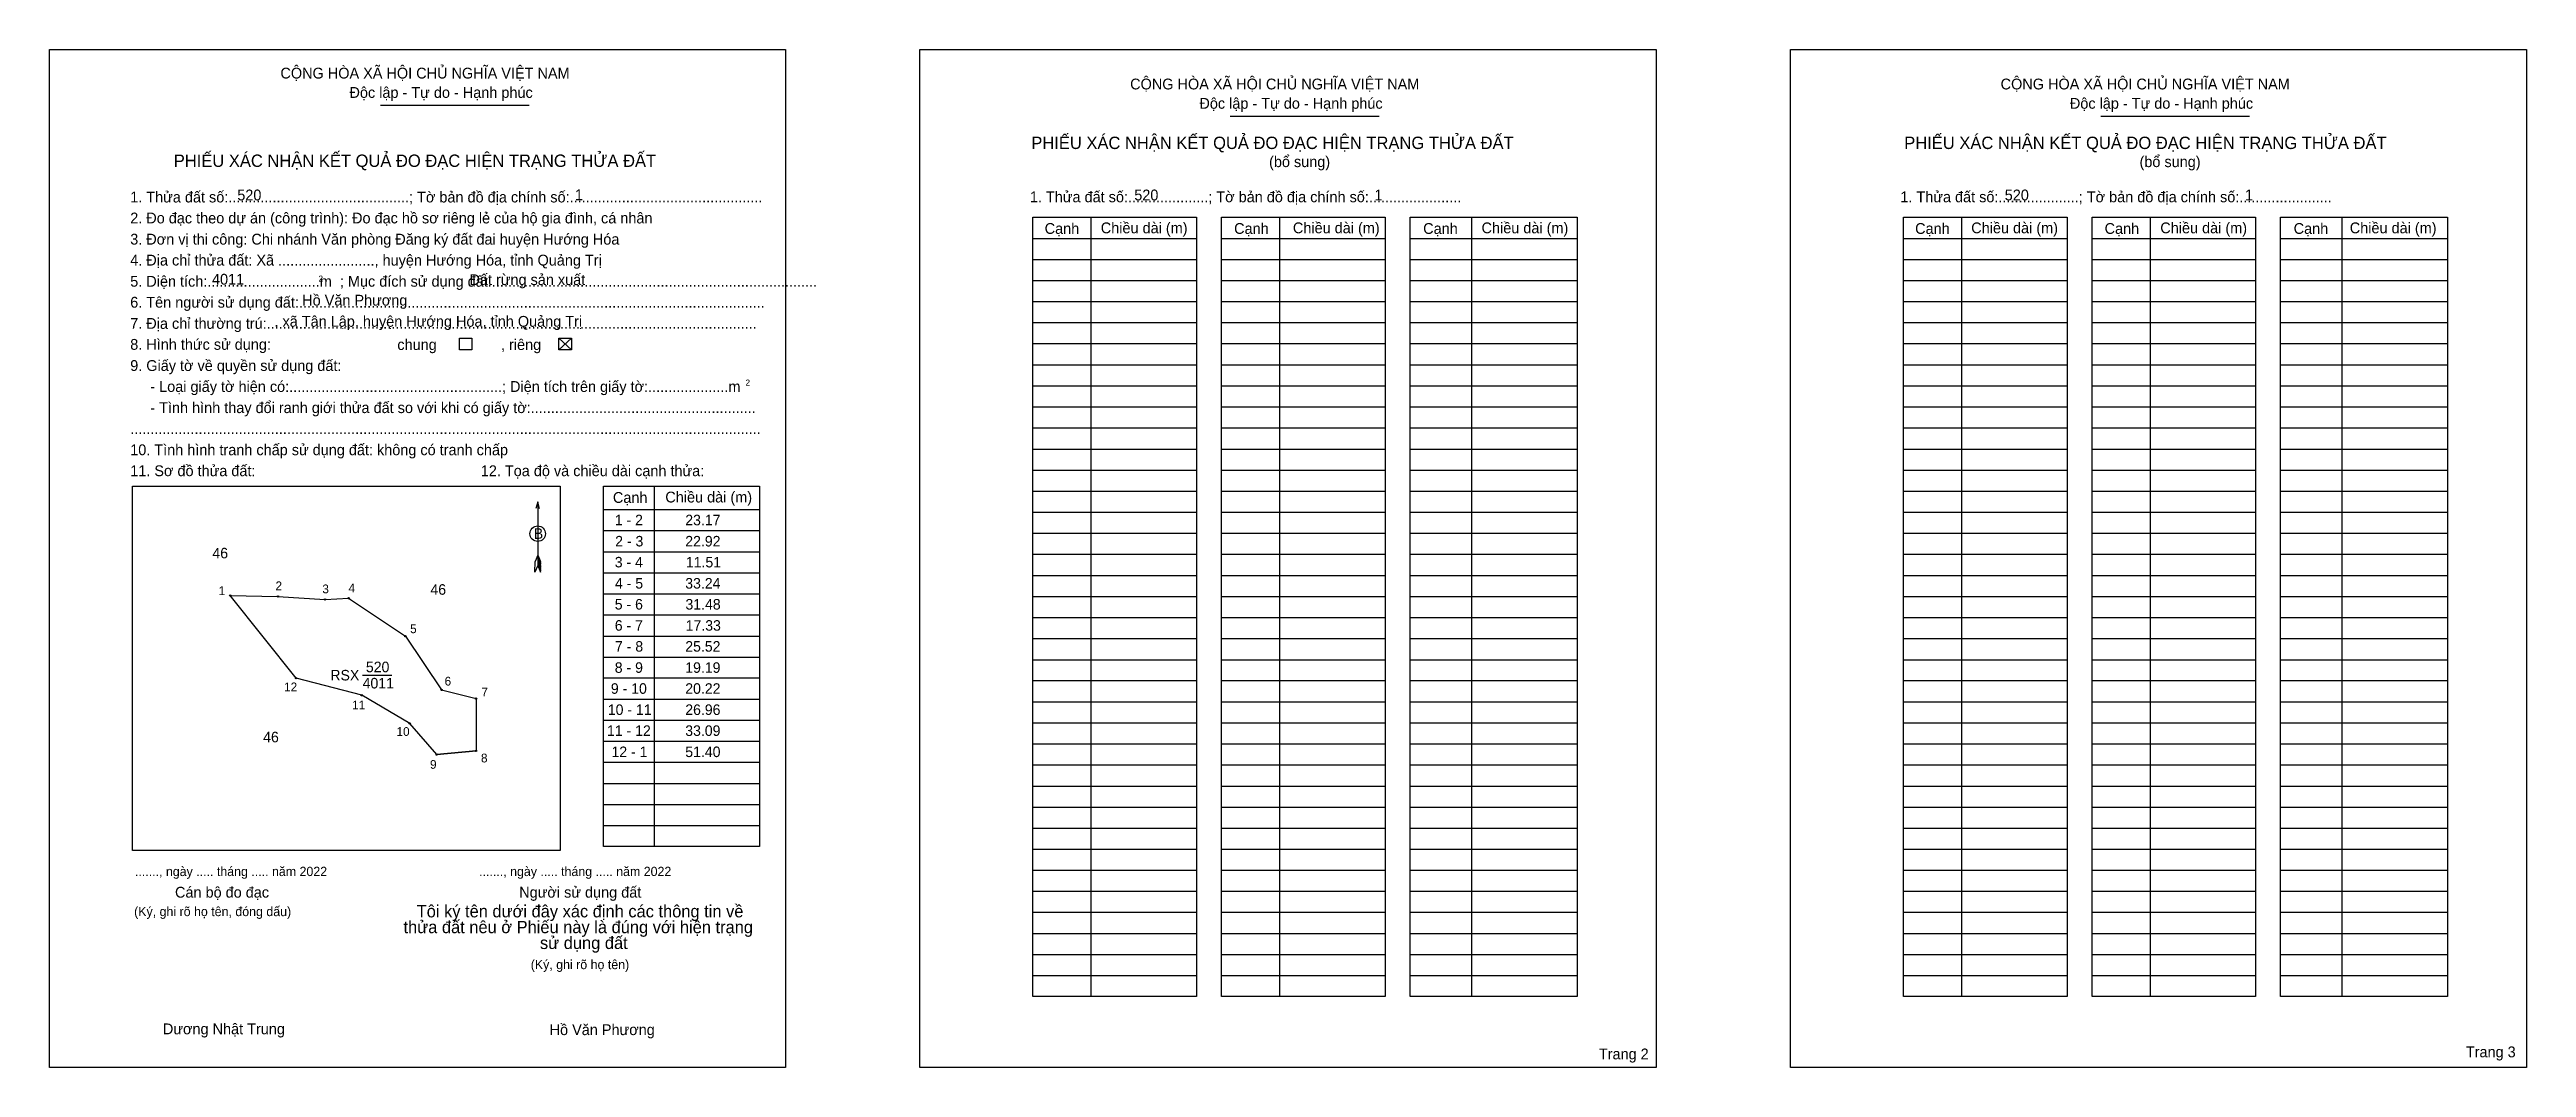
# Model space of a CAD drawing. Extents: x 544273 to 545479, y 1838000 to 1838495.
import ezdxf

# ---------------------------------------------------------------- set-up
doc = ezdxf.new("R2010")
doc.units = 0
for name, color, linetype in [('Level 1', 7, 'Continuous'), ('Level 10', 7, 'Continuous'), ('Level 11', 7, 'Continuous'), ('Level 13', 7, 'Continuous'), ('Level 2', 7, 'Continuous'), ('Level 25', 7, 'Continuous'), ('Level 48', 7, 'Continuous'), ('Level 50', 7, 'Continuous'), ('Level 52', 7, 'Continuous'), ('Level 55', 7, 'Continuous'), ('Level 6', 7, 'Continuous'), ('Level 9', 7, 'Continuous')]:
    doc.layers.add(name, color=color, linetype=linetype)

msp = doc.modelspace()

# ---------------------------------------------------------------- linework, layer by layer
at = {"layer": 'Level 1'}
for p, q in [((544273.2, 1838494.9), (544273.2, 1838494.9)), ((544696.8, 1838494.9), (544696.8, 1838494.9)), ((544434.3, 1838467.8), (544506.7, 1838467.8)), ((544847.8, 1838462.5), (544920.2, 1838462.5)), ((545271.4, 1838462.5), (545343.8, 1838462.5)), ((544780, 1838413.3), (544780, 1838034.1)), ((544871.8, 1838413.3), (544871.8, 1838034.1)), ((544965.2, 1838413.3), (544965.2, 1838034.1)), ((545203.6, 1838413.3), (545203.6, 1838034.1)), ((545295.4, 1838413.3), (545295.4, 1838034.1)), ((545388.8, 1838413.3), (545388.8, 1838034.1)), ((544751.8, 1838403), (544831.4, 1838403)), ((544843.6, 1838403), (544923.2, 1838403)), ((544935.3, 1838403), (545016.6, 1838403)), ((545175.4, 1838403), (545255, 1838403)), ((545267.2, 1838403), (545346.8, 1838403)), ((545358.9, 1838403), (545440.2, 1838403)), ((544751.8, 1838392.8), (544831.4, 1838392.8)), ((544843.6, 1838392.8), (544923.2, 1838392.8)), ((544935.3, 1838392.8), (545016.6, 1838392.8)), ((545175.4, 1838392.8), (545255, 1838392.8)), ((545267.2, 1838392.8), (545346.8, 1838392.8)), ((545358.9, 1838392.8), (545440.2, 1838392.8)), ((544751.8, 1838382.5), (544831.4, 1838382.5)), ((544843.6, 1838382.5), (544923.2, 1838382.5)), ((544935.3, 1838382.5), (545016.6, 1838382.5)), ((545175.4, 1838382.5), (545255, 1838382.5)), ((545267.2, 1838382.5), (545346.8, 1838382.5)), ((545358.9, 1838382.5), (545440.2, 1838382.5)), ((544751.8, 1838372.3), (544831.4, 1838372.3)), ((544751.8, 1838362), (544831.4, 1838362)), ((544843.6, 1838372.3), (544923.2, 1838372.3)), ((544843.6, 1838362), (544923.2, 1838362)), ((544935.3, 1838372.3), (545016.6, 1838372.3)), ((544935.3, 1838362), (545016.6, 1838362)), ((545175.4, 1838372.3), (545255, 1838372.3)), ((545175.4, 1838362), (545255, 1838362)), ((545267.2, 1838372.3), (545346.8, 1838372.3)), ((545267.2, 1838362), (545346.8, 1838362)), ((545358.9, 1838372.3), (545440.2, 1838372.3)), ((545358.9, 1838362), (545440.2, 1838362)), ((544521.1, 1838354.4), (544527.2, 1838348.7)), ((544521.1, 1838348.7), (544527.2, 1838354.4)), ((544751.8, 1838351.8), (544831.4, 1838351.8)), ((544843.6, 1838351.8), (544923.2, 1838351.8)), ((544935.3, 1838351.8), (545016.6, 1838351.8)), ((545175.4, 1838351.8), (545255, 1838351.8)), ((545267.2, 1838351.8), (545346.8, 1838351.8)), ((545358.9, 1838351.8), (545440.2, 1838351.8)), ((544751.8, 1838341.5), (544831.4, 1838341.5)), ((544843.6, 1838341.5), (544923.2, 1838341.5)), ((544935.3, 1838341.5), (545016.6, 1838341.5)), ((545175.4, 1838341.5), (545255, 1838341.5)), ((545267.2, 1838341.5), (545346.8, 1838341.5)), ((545358.9, 1838341.5), (545440.2, 1838341.5)), ((544751.8, 1838331.3), (544831.4, 1838331.3)), ((544843.6, 1838331.3), (544923.2, 1838331.3)), ((544935.3, 1838331.3), (545016.6, 1838331.3)), ((545175.4, 1838331.3), (545255, 1838331.3)), ((545267.2, 1838331.3), (545346.8, 1838331.3)), ((545358.9, 1838331.3), (545440.2, 1838331.3)), ((544751.8, 1838321), (544831.4, 1838321)), ((544843.6, 1838321), (544923.2, 1838321)), ((544935.3, 1838321), (545016.6, 1838321)), ((545175.4, 1838321), (545255, 1838321)), ((545267.2, 1838321), (545346.8, 1838321)), ((545358.9, 1838321), (545440.2, 1838321)), ((544751.8, 1838310.8), (544831.4, 1838310.8)), ((544843.6, 1838310.8), (544923.2, 1838310.8)), ((544935.3, 1838310.8), (545016.6, 1838310.8)), ((545175.4, 1838310.8), (545255, 1838310.8)), ((545267.2, 1838310.8), (545346.8, 1838310.8)), ((545358.9, 1838310.8), (545440.2, 1838310.8)), ((544751.8, 1838300.5), (544831.4, 1838300.5)), ((544751.8, 1838290.3), (544831.4, 1838290.3)), ((544843.6, 1838300.5), (544923.2, 1838300.5)), ((544843.6, 1838290.3), (544923.2, 1838290.3)), ((544935.3, 1838300.5), (545016.6, 1838300.5)), ((544935.3, 1838290.3), (545016.6, 1838290.3)), ((545175.4, 1838300.5), (545255, 1838300.5)), ((545175.4, 1838290.3), (545255, 1838290.3)), ((545267.2, 1838300.5), (545346.8, 1838300.5)), ((545267.2, 1838290.3), (545346.8, 1838290.3)), ((545358.9, 1838300.5), (545440.2, 1838300.5)), ((545358.9, 1838290.3), (545440.2, 1838290.3)), ((544313.6, 1838282.4), (544313.6, 1838282.4)), ((544567.4, 1838282.5), (544567.4, 1838107.1)), ((544751.8, 1838280), (544831.4, 1838280)), ((544843.6, 1838280), (544923.2, 1838280)), ((544935.3, 1838280), (545016.6, 1838280)), ((545175.4, 1838280), (545255, 1838280)), ((545267.2, 1838280), (545346.8, 1838280)), ((545358.9, 1838280), (545440.2, 1838280)), ((544510.8, 1838274.8), (544510.8, 1838243.8)), ((544542.8, 1838271), (544618.8, 1838271)), ((544751.8, 1838269.8), (544831.4, 1838269.8)), ((544843.6, 1838269.8), (544923.2, 1838269.8)), ((544935.3, 1838269.8), (545016.6, 1838269.8)), ((545175.4, 1838269.8), (545255, 1838269.8)), ((545267.2, 1838269.8), (545346.8, 1838269.8)), ((545358.9, 1838269.8), (545440.2, 1838269.8)), ((544542.8, 1838260.8), (544618.8, 1838260.8)), ((544751.8, 1838259.5), (544831.4, 1838259.5)), ((544843.6, 1838259.5), (544923.2, 1838259.5)), ((544935.3, 1838259.5), (545016.6, 1838259.5)), ((545175.4, 1838259.5), (545255, 1838259.5)), ((545267.2, 1838259.5), (545346.8, 1838259.5)), ((545358.9, 1838259.5), (545440.2, 1838259.5)), ((544509.4, 1838240.6), (544509.5, 1838245.7)), ((544510.8, 1838243.8), (544509.4, 1838240.6)), ((544510.8, 1838248.9), (544509.5, 1838245.7)), ((544510.8, 1838248.9), (544512.1, 1838245.7)), ((544510.8, 1838248.4), (544512.1, 1838245.3)), ((544510.8, 1838248), (544512.1, 1838244.8)), ((544510.8, 1838247.6), (544512.1, 1838244.4)), ((544510.8, 1838247.1), (544512.1, 1838243.9)), ((544510.8, 1838246.7), (544512.1, 1838243.4)), ((544510.8, 1838246.2), (544512.1, 1838243)), ((544510.8, 1838245.8), (544512.1, 1838242.5)), ((544510.8, 1838245.3), (544512.1, 1838242.1)), ((544510.8, 1838244.9), (544512.1, 1838241.6)), ((544510.8, 1838244.4), (544512.2, 1838241.2)), ((544510.8, 1838243.8), (544512.2, 1838240.6)), ((544512.2, 1838240.6), (544512.1, 1838245.7)), ((544542.8, 1838250.5), (544618.8, 1838250.5)), ((544751.8, 1838249.3), (544831.4, 1838249.3)), ((544843.6, 1838249.3), (544923.2, 1838249.3)), ((544935.3, 1838249.3), (545016.6, 1838249.3)), ((545175.4, 1838249.3), (545255, 1838249.3)), ((545267.2, 1838249.3), (545346.8, 1838249.3)), ((545358.9, 1838249.3), (545440.2, 1838249.3)), ((544542.8, 1838240.3), (544618.8, 1838240.3)), ((544542.8, 1838230), (544618.8, 1838230)), ((544751.8, 1838239), (544831.4, 1838239)), ((544751.8, 1838228.8), (544831.4, 1838228.8)), ((544843.6, 1838239), (544923.2, 1838239)), ((544843.6, 1838228.8), (544923.2, 1838228.8)), ((544935.3, 1838239), (545016.6, 1838239)), ((544935.3, 1838228.8), (545016.6, 1838228.8)), ((545175.4, 1838239), (545255, 1838239)), ((545175.4, 1838228.8), (545255, 1838228.8)), ((545267.2, 1838239), (545346.8, 1838239)), ((545267.2, 1838228.8), (545346.8, 1838228.8)), ((545358.9, 1838239), (545440.2, 1838239)), ((545358.9, 1838228.8), (545440.2, 1838228.8)), ((544542.8, 1838219.8), (544618.8, 1838219.8)), ((544751.8, 1838218.5), (544831.4, 1838218.5)), ((544843.6, 1838218.5), (544923.2, 1838218.5)), ((544935.3, 1838218.5), (545016.6, 1838218.5)), ((545175.4, 1838218.5), (545255, 1838218.5)), ((545267.2, 1838218.5), (545346.8, 1838218.5)), ((545358.9, 1838218.5), (545440.2, 1838218.5)), ((544542.8, 1838209.5), (544618.8, 1838209.5)), ((544751.8, 1838208.3), (544831.4, 1838208.3)), ((544843.6, 1838208.3), (544923.2, 1838208.3)), ((544935.3, 1838208.3), (545016.6, 1838208.3)), ((545175.4, 1838208.3), (545255, 1838208.3)), ((545267.2, 1838208.3), (545346.8, 1838208.3)), ((545358.9, 1838208.3), (545440.2, 1838208.3)), ((544542.8, 1838199.3), (544618.8, 1838199.3)), ((544751.8, 1838198), (544831.4, 1838198)), ((544843.6, 1838198), (544923.2, 1838198)), ((544935.3, 1838198), (545016.6, 1838198)), ((545175.4, 1838198), (545255, 1838198)), ((545267.2, 1838198), (545346.8, 1838198)), ((545358.9, 1838198), (545440.2, 1838198)), ((544542.8, 1838189.1), (544618.8, 1838189.1)), ((544751.8, 1838187.8), (544831.4, 1838187.8)), ((544843.6, 1838187.8), (544923.2, 1838187.8)), ((544935.3, 1838187.8), (545016.6, 1838187.8)), ((545175.4, 1838187.8), (545255, 1838187.8)), ((545267.2, 1838187.8), (545346.8, 1838187.8)), ((545358.9, 1838187.8), (545440.2, 1838187.8)), ((544542.8, 1838178.8), (544618.8, 1838178.8)), ((544542.8, 1838168.6), (544618.8, 1838168.6)), ((544751.8, 1838177.5), (544831.4, 1838177.5)), ((544843.6, 1838177.5), (544923.2, 1838177.5)), ((544935.3, 1838177.5), (545016.6, 1838177.5)), ((545175.4, 1838177.5), (545255, 1838177.5)), ((545267.2, 1838177.5), (545346.8, 1838177.5)), ((545358.9, 1838177.5), (545440.2, 1838177.5)), ((544542.8, 1838158.3), (544618.8, 1838158.3)), ((544751.8, 1838167.3), (544831.4, 1838167.3)), ((544751.8, 1838157), (544831.4, 1838157)), ((544843.6, 1838167.3), (544923.2, 1838167.3)), ((544843.6, 1838157), (544923.2, 1838157)), ((544935.3, 1838167.3), (545016.6, 1838167.3)), ((544935.3, 1838157), (545016.6, 1838157)), ((545175.4, 1838167.3), (545255, 1838167.3)), ((545175.4, 1838157), (545255, 1838157)), ((545267.2, 1838167.3), (545346.8, 1838167.3)), ((545267.2, 1838157), (545346.8, 1838157)), ((545358.9, 1838167.3), (545440.2, 1838167.3)), ((545358.9, 1838157), (545440.2, 1838157)), ((544542.8, 1838148.1), (544618.8, 1838148.1)), ((544751.8, 1838146.8), (544831.4, 1838146.8)), ((544843.6, 1838146.8), (544923.2, 1838146.8)), ((544935.3, 1838146.8), (545016.6, 1838146.8)), ((545175.4, 1838146.8), (545255, 1838146.8)), ((545267.2, 1838146.8), (545346.8, 1838146.8)), ((545358.9, 1838146.8), (545440.2, 1838146.8)), ((544542.8, 1838137.8), (544618.8, 1838137.8)), ((544751.8, 1838136.5), (544831.4, 1838136.5)), ((544843.6, 1838136.5), (544923.2, 1838136.5)), ((544935.3, 1838136.5), (545016.6, 1838136.5)), ((545175.4, 1838136.5), (545255, 1838136.5)), ((545267.2, 1838136.5), (545346.8, 1838136.5)), ((545358.9, 1838136.5), (545440.2, 1838136.5)), ((544542.8, 1838127.6), (544618.8, 1838127.6)), ((544751.8, 1838126.3), (544831.4, 1838126.3)), ((544843.6, 1838126.3), (544923.2, 1838126.3)), ((544935.3, 1838126.3), (545016.6, 1838126.3)), ((545175.4, 1838126.3), (545255, 1838126.3)), ((545267.2, 1838126.3), (545346.8, 1838126.3)), ((545358.9, 1838126.3), (545440.2, 1838126.3)), ((544542.8, 1838117.3), (544618.8, 1838117.3)), ((544751.8, 1838116), (544831.4, 1838116)), ((544843.6, 1838116), (544923.2, 1838116)), ((544935.3, 1838116), (545016.6, 1838116)), ((545175.4, 1838116), (545255, 1838116)), ((545267.2, 1838116), (545346.8, 1838116)), ((545358.9, 1838116), (545440.2, 1838116)), ((544521.7, 1838105.1), (544521.7, 1838105.1)), ((544751.8, 1838105.8), (544831.4, 1838105.8)), ((544843.6, 1838105.8), (544923.2, 1838105.8)), ((544935.3, 1838105.8), (545016.6, 1838105.8)), ((545175.4, 1838105.8), (545255, 1838105.8)), ((545267.2, 1838105.8), (545346.8, 1838105.8)), ((545358.9, 1838105.8), (545440.2, 1838105.8)), ((544751.8, 1838095.5), (544831.4, 1838095.5)), ((544751.8, 1838085.3), (544831.4, 1838085.3)), ((544843.6, 1838095.5), (544923.2, 1838095.5)), ((544843.6, 1838085.3), (544923.2, 1838085.3)), ((544935.3, 1838095.5), (545016.6, 1838095.5)), ((544935.3, 1838085.3), (545016.6, 1838085.3)), ((545175.4, 1838095.5), (545255, 1838095.5)), ((545175.4, 1838085.3), (545255, 1838085.3)), ((545267.2, 1838095.5), (545346.8, 1838095.5)), ((545267.2, 1838085.3), (545346.8, 1838085.3)), ((545358.9, 1838095.5), (545440.2, 1838095.5)), ((545358.9, 1838085.3), (545440.2, 1838085.3)), ((544751.8, 1838075.1), (544831.4, 1838075.1)), ((544843.6, 1838075.1), (544923.2, 1838075.1)), ((544935.3, 1838075.1), (545016.6, 1838075.1)), ((545175.4, 1838075.1), (545255, 1838075.1)), ((545267.2, 1838075.1), (545346.8, 1838075.1)), ((545358.9, 1838075.1), (545440.2, 1838075.1)), ((544751.8, 1838064.8), (544831.4, 1838064.8)), ((544843.6, 1838064.8), (544923.2, 1838064.8)), ((544935.3, 1838064.8), (545016.6, 1838064.8)), ((545175.4, 1838064.8), (545255, 1838064.8)), ((545267.2, 1838064.8), (545346.8, 1838064.8)), ((545358.9, 1838064.8), (545440.2, 1838064.8)), ((544751.8, 1838054.6), (544831.4, 1838054.6)), ((544843.6, 1838054.6), (544923.2, 1838054.6)), ((544935.3, 1838054.6), (545016.6, 1838054.6)), ((545175.4, 1838054.6), (545255, 1838054.6)), ((545267.2, 1838054.6), (545346.8, 1838054.6)), ((545358.9, 1838054.6), (545440.2, 1838054.6)), ((544751.8, 1838044.3), (544831.4, 1838044.3)), ((544843.6, 1838044.3), (544923.2, 1838044.3)), ((544935.3, 1838044.3), (545016.6, 1838044.3)), ((545175.4, 1838044.3), (545255, 1838044.3)), ((545267.2, 1838044.3), (545346.8, 1838044.3)), ((545358.9, 1838044.3), (545440.2, 1838044.3)), ((544631.4, 1837999.6), (544631.4, 1837999.6)), ((545055, 1837999.6), (545055, 1837999.6))]:
    msp.add_line(p, q, dxfattribs=at)
for points in [[(544751.8, 1838413.3), (544831.4, 1838413.3), (544831.4, 1838034.1), (544751.8, 1838034.1)], [(544843.6, 1838413.3), (544923.2, 1838413.3), (544923.2, 1838034.1), (544843.6, 1838034.1)], [(544935.3, 1838413.3), (545016.6, 1838413.3), (545016.6, 1838034.1), (544935.3, 1838034.1)], [(545175.4, 1838413.3), (545255, 1838413.3), (545255, 1838034.1), (545175.4, 1838034.1)], [(545267.2, 1838413.3), (545346.8, 1838413.3), (545346.8, 1838034.1), (545267.2, 1838034.1)], [(545358.9, 1838413.3), (545440.2, 1838413.3), (545440.2, 1838034.1), (545358.9, 1838034.1)], [(544313.6, 1838282.4), (544521.7, 1838282.4), (544521.7, 1838105.1), (544313.6, 1838105.1)], [(544542.8, 1838282.5), (544618.8, 1838282.5), (544618.8, 1838107.1), (544542.8, 1838107.1)]]:
    msp.add_lwpolyline(points, close=True, dxfattribs=at)
msp.add_lwpolyline([(544511.7, 1838271.5), (544510.8, 1838274.8), (544509.9, 1838271.5)], dxfattribs=at)
msp.add_circle((544510.8, 1838259.3), 3.78, dxfattribs=at)
at = {"layer": 'Level 10'}
msp.add_lwpolyline([(544393.2, 1838189), (544361.2, 1838229.2), (544384.4, 1838228.8), (544407.3, 1838227.3), (544418.8, 1838227.9), (544446.4, 1838209.4), (544464, 1838183.3), (544480.8, 1838179.1), (544480.8, 1838153.6), (544461.7, 1838151.8), (544448.5, 1838167), (544425.2, 1838180.7)], close=True, dxfattribs=at)
at = {"layer": 'Level 11'}
for centre in [(544361.2, 1838229.2), (544384.4, 1838228.8), (544407.3, 1838227.3), (544418.8, 1838227.9), (544446.4, 1838209.4), (544393.2, 1838189), (544393.2, 1838189), (544425.2, 1838180.7), (544464, 1838183.3), (544480.8, 1838179.1), (544448.5, 1838167), (544461.7, 1838151.8), (544480.8, 1838153.6)]:
    msp.add_circle(centre, 0.342, dxfattribs=at)
at = {"layer": 'Level 2'}
for points in [[(544273.2, 1838494.9), (544631.4, 1838494.9), (544631.4, 1837999.6), (544273.2, 1837999.6)], [(544696.8, 1838494.9), (545055, 1838494.9), (545055, 1837999.6), (544696.8, 1837999.6)], [(545120.4, 1838494.9), (545478.6, 1838494.9), (545478.6, 1837999.6), (545120.4, 1837999.6)]]:
    msp.add_lwpolyline(points, close=True, dxfattribs=at)
at = {"layer": 'Level 25'}
msp.add_line((544461.7, 1838151.8), (544480.8, 1838153.6), dxfattribs=at)
at = {"layer": 'Level 50'}
for points in [[(544472.7, 1838354.4), (544478.8, 1838354.4), (544478.8, 1838348.7), (544472.7, 1838348.7)], [(544521.1, 1838354.4), (544527.2, 1838354.4), (544527.2, 1838348.7), (544521.1, 1838348.7)]]:
    msp.add_lwpolyline(points, close=True, dxfattribs=at)
at = {"layer": 'Level 9'}
msp.add_line((544425.6, 1838190.5), (544439.8, 1838190.5), dxfattribs=at)

# ---------------------------------------------------------------- texts
at = {"layer": 'Level 1'}
for s, height, p in [('CỘNG HÒA XÃ HỘI CHỦ NGHĨA VIỆT NAM', 5.261, (544385.6, 1838480.8)), ('CỘNG HÒA XÃ HỘI CHỦ NGHĨA VIỆT NAM', 5.261, (544799.1, 1838475.5)), ('CỘNG HÒA XÃ HỘI CHỦ NGHĨA VIỆT NAM', 5.261, (545222.7, 1838475.5)), ('Độc lập - Tự do - Hạnh phúc', 5.261, (544419.2, 1838471.4)), ('Độc lập - Tự do - Hạnh phúc', 5.261, (544832.8, 1838466.1)), ('Độc lập - Tự do - Hạnh phúc', 5.261, (545256.4, 1838466.1)), ('PHIẾU XÁC NHẬN KẾT QUẢ ĐO ĐẠC HIỆN TRẠNG THỬA ĐẤT', 6.013, (544751, 1838446.5)), ('PHIẾU XÁC NHẬN KẾT QUẢ ĐO ĐẠC HIỆN TRẠNG THỬA ĐẤT', 6.013, (545175.8, 1838446.5)), ('PHIẾU XÁC NHẬN KẾT QUẢ ĐO ĐẠC HIỆN TRẠNG THỬA ĐẤT', 6.013, (544333.7, 1838437.8)), ('(bổ sung)', 5.26, (544866.7, 1838437.7)), ('(bổ sung)', 5.26, (545290.3, 1838437.7)), ('1. Thửa đất số:.............................................; Tờ bản đồ địa chính số:................................................', 5.2608, (544312.5, 1838420.5)), ('1. Thửa đất số:....................; Tờ bản đồ địa chính số:.......................', 5.261, (544750.3, 1838420.6)), ('1. Thửa đất số:....................; Tờ bản đồ địa chính số:.......................', 5.261, (545173.9, 1838420.6)), ('2. Đo đạc theo dự án (công trình): Đo đạc hồ sơ riêng lẻ của hộ gia đình, cá nhân', 5.261, (544312.5, 1838410.3)), ('Cạnh', 5.26, (544757.5, 1838405.2)), ('Chiều dài (m)', 5.261, (544784.8, 1838405.5)), ('Cạnh', 5.26, (544849.7, 1838405.2)), ('Chiều dài (m)', 5.261, (544878.3, 1838405.5)), ('Cạnh', 5.26, (544941.7, 1838405.2)), ('Chiều dài (m)', 5.261, (544970.1, 1838405.5)), ('Cạnh', 5.26, (545181.1, 1838405.2)), ('Chiều dài (m)', 5.261, (545208.4, 1838405.5)), ('Cạnh', 5.26, (545273.3, 1838405.2)), ('Chiều dài (m)', 5.261, (545300.4, 1838405.5)), ('Cạnh', 5.26, (545365.3, 1838405.2)), ('Chiều dài (m)', 5.261, (545392.6, 1838405.5)), ('3. Đơn vị thi công: Chi nhánh Văn phòng Đăng ký đất đai huyện Hướng Hóa', 5.261, (544312.5, 1838400)), ('4. Địa chỉ thửa đất: Xã ........................, huyện Hướng Hóa, tỉnh Quảng Trị', 5.261, (544312.5, 1838389.8)), ('5. Diện tích:............................m  ; Mục đích sử dụng đất:.................................................................................', 5.2608, (544312.5, 1838379.5)), ('6. Tên người sử dụng đất:....................................................................................................................', 5.2608, (544312.5, 1838369.3)), ('2', 3.01, (544404.1, 1838381.9)), ('7. Địa chỉ thường trú:..........................................................................................................................', 5.2608, (544312.5, 1838359)), ('chung                , riêng', 5.261, (544442.5, 1838348.7)), ('9. Giấy tờ về quyền sử dụng đất:', 5.261, (544312.5, 1838338.5)), ('     - Loại giấy tờ hiện có:.....................................................; Diện tích trên giấy tờ:....................m', 5.2608, (544312.5, 1838328.3)), ('2', 3.01, (544611.9, 1838331.3)), ('     - Tình hình thay đổi ranh giới thửa đất so với khi có giấy tờ:........................................................', 5.2608, (544312.5, 1838318)), ('10. Tình hình tranh chấp sử dụng đất: không có tranh chấp', 5.261, (544312.5, 1838297.5)), ('.............................................................................................................................................................', 5.2608, (544312.5, 1838307.8)), ('11. Sơ đồ thửa đất:', 5.261, (544312.5, 1838287.3)), ('12. Tọa độ và chiều dài cạnh thửa:', 5.261, (544483.1, 1838287.3)), ('Cạnh', 5.26, (544547.4, 1838274.3)), ('Chiều dài (m)', 5.261, (544572.9, 1838274.5)), ('B', 5.12, (544508.9, 1838256.8)), ('......., ngày ..... tháng ..... năm 2022', 4.509, (544314.8, 1838092.7)), ('......., ngày ..... tháng ..... năm 2022', 4.509, (544482.3, 1838092.7)), ('Cán bộ đo đạc', 5.261, (544334.3, 1838082.2)), ('Người sử dụng đất', 5.261, (544501.8, 1838082.2)), ('(Ký, ghi rõ họ tên, đóng dấu)', 4.509, (544314.4, 1838073.2)), ('Tôi ký tên dưới đây xác định các thông tin về', 5.978, (544451.9, 1838072.6)), ('thửa đất nêu ở Phiếu này là đúng với hiện trạng', 5.978, (544445.5, 1838064.9)), ('sử dụng đất', 5.978, (544511.9, 1838057.2)), ('(Ký, ghi rõ họ tên)', 4.509, (544507.4, 1838047.4)), ('Dương Nhật Trung', 5.261, (544328.4, 1838015.7)), ('Trang 2', 5.26, (545027.2, 1838003.5)), ('Trang 3', 5.26, (545449.1, 1838004.5))]:
    msp.add_text(s, height=height, dxfattribs=at).set_placement(p)
at = {"layer": 'Level 13'}
for s, p in [('RSX', (544409.9, 1838187.9)), ('520', (544427.2, 1838191.9)), ('4011', (544425.6, 1838184))]:
    msp.add_text(s, height=5.12, dxfattribs=at).set_placement(p)
at = {"layer": 'Level 48'}
msp.add_text('8. Hình thức sử dụng:', height=5.261, dxfattribs=at).set_placement((544312.5, 1838348.8))
at = {"layer": 'Level 52'}
for s, p in [('1 - 2', (544548.3, 1838263.4)), ('23.17', (544582.6, 1838263.4)), ('2 - 3', (544548.5, 1838253.1)), ('22.92', (544582.6, 1838253.1)), ('46', (544352.5, 1838247.3)), ('3 - 4', (544548.3, 1838242.9)), ('11.51', (544582.9, 1838242.9)), ('46', (544458.6, 1838229.6)), ('4 - 5', (544548.4, 1838232.6)), ('33.24', (544582.6, 1838232.6)), ('5 - 6', (544548.3, 1838222.4)), ('6 - 7', (544548.3, 1838212.1)), ('31.48', (544582.7, 1838222.4)), ('17.33', (544582.8, 1838212.1)), ('7 - 8', (544548.4, 1838201.9)), ('25.52', (544582.6, 1838201.9)), ('8 - 9', (544548.3, 1838191.6)), ('19.19', (544582.6, 1838191.6)), ('9 - 10', (544546.4, 1838181.4)), ('20.22', (544582.6, 1838181.4)), ('10 - 11', (544544.9, 1838171.1)), ('26.96', (544582.6, 1838171.1)), ('46', (544377.2, 1838157.8)), ('11 - 12', (544544.5, 1838160.9)), ('33.09', (544582.6, 1838160.9)), ('12 - 1', (544546.7, 1838150.6)), ('51.40', (544582.6, 1838150.6))]:
    msp.add_text(s, height=5.12, dxfattribs=at).set_placement(p)
at = {"layer": 'Level 55'}
for s, p in [('1', (544361.2, 1838229.2)), ('2', (544384.4, 1838228.8)), ('3', (544407.2, 1838227.3)), ('4', (544418.7, 1838227.9)), ('5', (544446.4, 1838209.4)), ('12', (544393.1, 1838189)), ('11', (544425.1, 1838180.7)), ('6', (544463.9, 1838183.3)), ('7', (544480.7, 1838179.1)), ('10', (544448.3, 1838167)), ('9', (544461.7, 1838151.8)), ('8', (544480.8, 1838153.6))]:
    msp.add_text(s, height=0.171, dxfattribs=at).set_placement(p)
at = {"layer": 'Level 6'}
for s, height, p in [('520', 5.26, (544364.6, 1838421.5)), ('1', 5.26, (544528.9, 1838421.6)), ('520', 5.26, (544801.1, 1838421.5)), ('1', 5.26, (544918, 1838421.5)), ('520', 5.26, (545224.7, 1838421.5)), ('1', 5.26, (545341.6, 1838421.5)), ('4011', 5.26, (544352.3, 1838380.5)), ('Đất rừng sản xuất', 5.261, (544477.6, 1838380.3)), ('Hồ Văn Phương', 5.261, (544396.2, 1838370.3)), (', xã Tân Lập, huyện Hướng Hóa, tỉnh Quảng Trị', 5.261, (544382.7, 1838360)), ('Hồ Văn Phương', 5.261, (544516.6, 1838015.3))]:
    msp.add_text(s, height=height, dxfattribs=at).set_placement(p)
at = {"layer": 'Level 9'}
for s, p in [('1', (544355.5, 1838229.4)), ('2', (544383.2, 1838231.8)), ('3', (544406, 1838230.3)), ('4', (544418.7, 1838230.7)), ('5', (544448.7, 1838210.9)), ('12', (544387.4, 1838182.6)), ('6', (544465.5, 1838185.4)), ('7', (544483.4, 1838180.1)), ('11', (544420.5, 1838173.8)), ('10', (544442.1, 1838160.9)), ('9', (544458.4, 1838144.9)), ('8', (544483.2, 1838148))]:
    msp.add_text(s, height=4.27, dxfattribs=at).set_placement(p)

doc.saveas('drawing.dxf')
